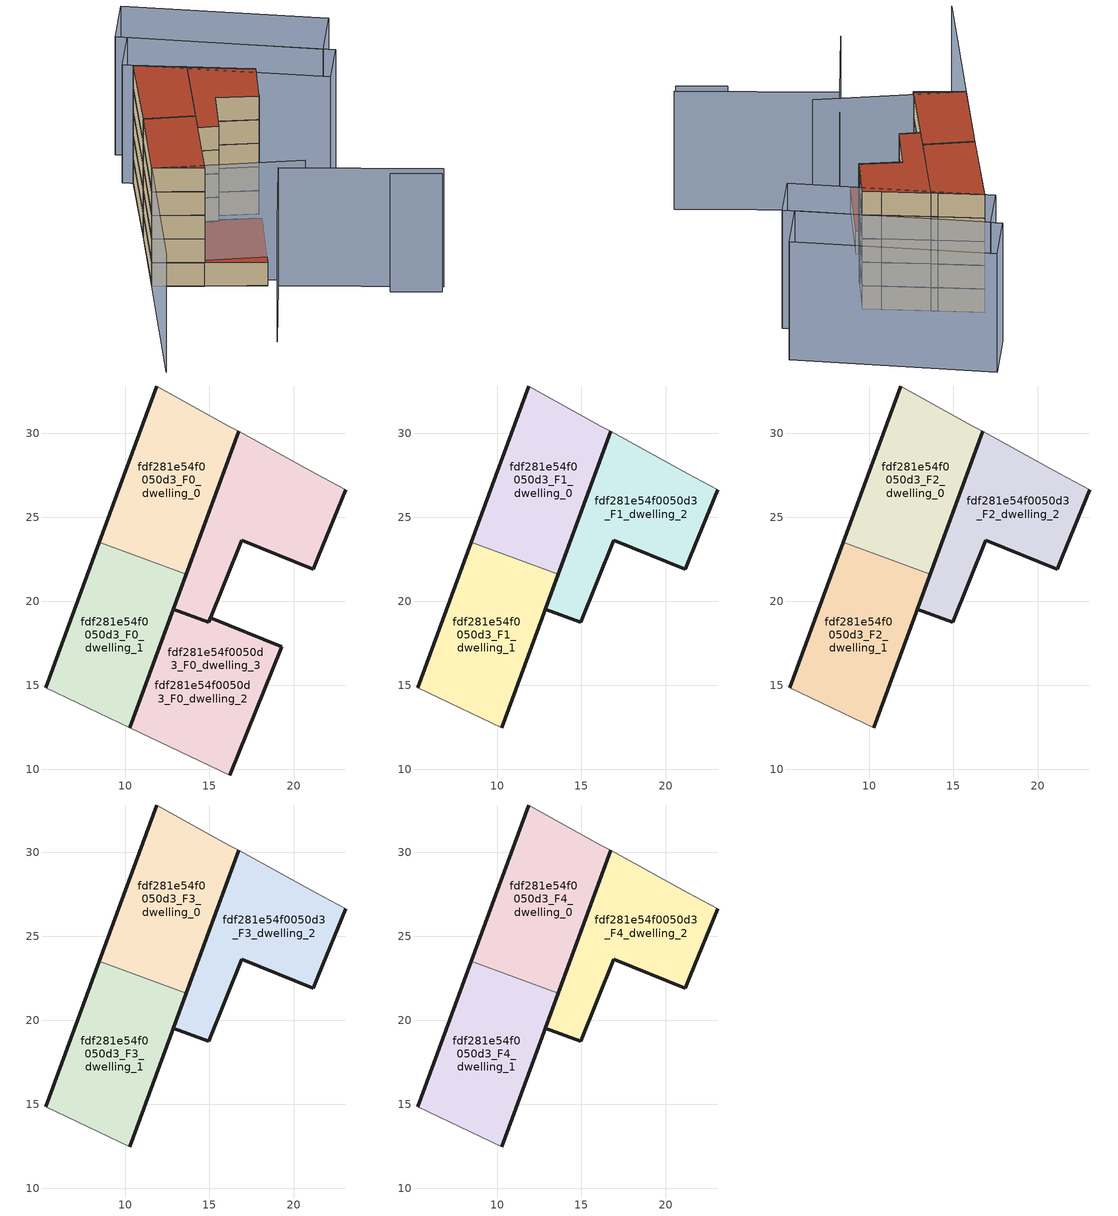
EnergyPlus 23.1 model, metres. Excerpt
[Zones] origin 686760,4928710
fdf281e54f0050d3_F0_dwelling_0
 floor ground (EU_floor_Construction): 13.62,21.62 16.74,30.11 16.15,30.43 11.87,32.81 8.45,23.52 z0
 wall outside (EU_wall_Construction): 16.74,30.11 13.62,21.62 / 8.45,23.52 11.87,32.81 z0:3
 wall adiabatic (EU_wall_Construction): 11.87,32.81 16.15,30.43 16.74,30.11 z0:3
 wall to fdf281e54f0050d3_F0_dwelling_1 (EU_wall_Construction): 13.62,21.62 8.45,23.52 z0:3
fdf281e54f0050d3_F0_dwelling_1
 floor ground (EU_floor_Construction): 10.27,12.5 13.62,21.62 8.45,23.52 5.27,14.87 z0
 wall outside (EU_wall_Construction): 13.62,21.62 10.27,12.5 / 5.27,14.87 8.45,23.52 z0:3
 wall adiabatic (EU_wall_Construction): 10.27,12.5 5.27,14.87 z0:3
fdf281e54f0050d3_F0_dwelling_2
 floor ground (EU_floor_Construction): 21.18,21.92 21.47,22.65 23.1,26.65 21.33,27.59 16.74,30.11 12.85,19.54 14.95,18.77 16.91,23.64 z0; 16.21,9.67 19.29,17.31 15.05,19.01 14.95,18.77 12.85,19.54 10.27,12.5 z0
 wall outside (EU_wall_Construction): 23.1,26.65 21.47,22.65 21.18,21.92 16.91,23.64 14.95,18.77 12.85,19.54 16.74,30.11 z0:3
 wall adiabatic (EU_wall_Construction): 16.74,30.11 21.33,27.59 23.1,26.65 z0:3
 roof outside (EU_floor_Construction): 19.29,17.31 16.21,9.67 10.27,12.5 12.85,19.54 14.95,18.77 15.05,19.01 z3
fdf281e54f0050d3_F0_dwelling_3
 floor ground (EU_floor_Construction): 21.18,21.92 21.47,22.65 23.1,26.65 21.33,27.59 16.74,30.11 12.85,19.54 14.95,18.77 16.91,23.64 z0; 16.21,9.67 19.29,17.31 15.05,19.01 14.95,18.77 12.85,19.54 10.27,12.5 z0
 wall outside (EU_wall_Construction): 10.27,12.5 12.85,19.54 14.95,18.77 15.05,19.01 19.29,17.31 16.21,9.67 z0:3
 wall adiabatic (EU_wall_Construction): 16.21,9.67 10.27,12.5 z0:3
 roof outside (EU_roof_Construction): 21.33,27.59 23.1,26.65 21.47,22.65 21.18,21.92 16.91,23.64 14.95,18.77 12.85,19.54 16.74,30.11 z3; 19.29,17.31 16.21,9.67 10.27,12.5 12.85,19.54 14.95,18.77 15.05,19.01 z3
fdf281e54f0050d3_F1_dwelling_0
 floor to fdf281e54f0050d3_F0_dwelling_0 (EU_floor_Construction): 13.62,21.62 16.74,30.11 16.15,30.43 11.87,32.81 8.45,23.52 z3
 wall outside (EU_wall_Construction): 16.74,30.11 13.62,21.62 / 8.45,23.52 11.87,32.81 z3:6
 wall adiabatic (EU_wall_Construction): 11.87,32.81 16.15,30.43 16.74,30.11 z3:6
 wall to fdf281e54f0050d3_F1_dwelling_1 (EU_wall_Construction): 13.62,21.62 8.45,23.52 z3:6
fdf281e54f0050d3_F1_dwelling_1
 floor to fdf281e54f0050d3_F0_dwelling_1 (EU_floor_Construction): 10.27,12.5 13.62,21.62 8.45,23.52 5.27,14.87 z3
 wall outside (EU_wall_Construction): 13.62,21.62 10.27,12.5 / 5.27,14.87 8.45,23.52 z3:6
 wall adiabatic (EU_wall_Construction): 10.27,12.5 5.27,14.87 z3:6
fdf281e54f0050d3_F1_dwelling_2
 floor to fdf281e54f0050d3_F0_dwelling_2 (EU_floor_Construction): 21.18,21.92 21.47,22.65 23.1,26.65 21.33,27.59 16.74,30.11 12.85,19.54 14.95,18.77 16.91,23.64 z3
 wall outside (EU_wall_Construction): 23.1,26.65 21.47,22.65 21.18,21.92 16.91,23.64 14.95,18.77 12.85,19.54 16.74,30.11 z3:6
 wall adiabatic (EU_wall_Construction): 16.74,30.11 21.33,27.59 23.1,26.65 z3:6
fdf281e54f0050d3_F2_dwelling_0
 floor to fdf281e54f0050d3_F1_dwelling_0 (EU_floor_Construction): 13.62,21.62 16.74,30.11 16.15,30.43 11.87,32.81 8.45,23.52 z6
 wall outside (EU_wall_Construction): 16.74,30.11 13.62,21.62 / 8.45,23.52 11.87,32.81 z6:9
 wall adiabatic (EU_wall_Construction): 11.87,32.81 16.15,30.43 16.74,30.11 z6:9
 wall to fdf281e54f0050d3_F2_dwelling_1 (EU_wall_Construction): 13.62,21.62 8.45,23.52 z6:9
fdf281e54f0050d3_F2_dwelling_1
 floor to fdf281e54f0050d3_F1_dwelling_1 (EU_floor_Construction): 10.27,12.5 13.62,21.62 8.45,23.52 5.27,14.87 z6
 wall outside (EU_wall_Construction): 13.62,21.62 10.27,12.5 / 5.27,14.87 8.45,23.52 z6:9
 wall adiabatic (EU_wall_Construction): 10.27,12.5 5.27,14.87 z6:9
fdf281e54f0050d3_F2_dwelling_2
 floor to fdf281e54f0050d3_F1_dwelling_2 (EU_floor_Construction): 21.18,21.92 21.47,22.65 23.1,26.65 21.33,27.59 16.74,30.11 12.85,19.54 14.95,18.77 16.91,23.64 z6
 wall outside (EU_wall_Construction): 23.1,26.65 21.47,22.65 21.18,21.92 16.91,23.64 14.95,18.77 12.85,19.54 16.74,30.11 z6:9
 wall adiabatic (EU_wall_Construction): 16.74,30.11 21.33,27.59 23.1,26.65 z6:9
fdf281e54f0050d3_F3_dwelling_0
 floor to fdf281e54f0050d3_F2_dwelling_0 (EU_floor_Construction): 13.62,21.62 16.74,30.11 16.15,30.43 11.87,32.81 8.45,23.52 z9
 wall outside (EU_wall_Construction): 16.74,30.11 13.62,21.62 / 8.45,23.52 11.87,32.81 z9:12
 wall adiabatic (EU_wall_Construction): 11.87,32.81 16.15,30.43 16.74,30.11 z9:12
 wall to fdf281e54f0050d3_F3_dwelling_1 (EU_wall_Construction): 13.62,21.62 8.45,23.52 z9:12
fdf281e54f0050d3_F3_dwelling_1
 floor to fdf281e54f0050d3_F2_dwelling_1 (EU_floor_Construction): 10.27,12.5 13.62,21.62 8.45,23.52 5.27,14.87 z9
 wall outside (EU_wall_Construction): 13.62,21.62 10.27,12.5 / 5.27,14.87 8.45,23.52 z9:12
 wall adiabatic (EU_wall_Construction): 10.27,12.5 5.27,14.87 z9:12
fdf281e54f0050d3_F3_dwelling_2
 floor to fdf281e54f0050d3_F2_dwelling_2 (EU_floor_Construction): 21.18,21.92 21.47,22.65 23.1,26.65 21.33,27.59 16.74,30.11 12.85,19.54 14.95,18.77 16.91,23.64 z9
 wall outside (EU_wall_Construction): 23.1,26.65 21.47,22.65 21.18,21.92 16.91,23.64 14.95,18.77 12.85,19.54 16.74,30.11 z9:12
 wall adiabatic (EU_wall_Construction): 16.74,30.11 21.33,27.59 23.1,26.65 z9:12
fdf281e54f0050d3_F4_dwelling_0
 floor to fdf281e54f0050d3_F3_dwelling_0 (EU_floor_Construction): 13.62,21.62 16.74,30.11 16.15,30.43 11.87,32.81 8.45,23.52 z12
 wall outside (EU_wall_Construction): 16.74,30.11 13.62,21.62 / 8.45,23.52 11.87,32.81 z12:15
 wall adiabatic (EU_wall_Construction): 11.87,32.81 16.15,30.43 16.74,30.11 z12:15
 wall to fdf281e54f0050d3_F4_dwelling_1 (EU_wall_Construction): 13.62,21.62 8.45,23.52 z12:15
 roof outside (EU_roof_Construction): 16.15,30.43 16.74,30.11 13.62,21.62 8.45,23.52 11.87,32.81 z15
fdf281e54f0050d3_F4_dwelling_1
 floor to fdf281e54f0050d3_F3_dwelling_1 (EU_floor_Construction): 10.27,12.5 13.62,21.62 8.45,23.52 5.27,14.87 z12
 wall outside (EU_wall_Construction): 13.62,21.62 10.27,12.5 / 5.27,14.87 8.45,23.52 z12:15
 wall adiabatic (EU_wall_Construction): 10.27,12.5 5.27,14.87 z12:15
 roof outside (EU_roof_Construction): 13.62,21.62 10.27,12.5 5.27,14.87 8.45,23.52 z15
fdf281e54f0050d3_F4_dwelling_2
 floor to fdf281e54f0050d3_F3_dwelling_2 (EU_floor_Construction): 21.18,21.92 21.47,22.65 23.1,26.65 21.33,27.59 16.74,30.11 12.85,19.54 14.95,18.77 16.91,23.64 z12
 wall outside (EU_wall_Construction): 23.1,26.65 21.47,22.65 21.18,21.92 16.91,23.64 14.95,18.77 12.85,19.54 16.74,30.11 z12:15
 wall adiabatic (EU_wall_Construction): 16.74,30.11 21.33,27.59 23.1,26.65 z12:15
 roof outside (EU_roof_Construction): 21.33,27.59 23.1,26.65 21.47,22.65 21.18,21.92 16.91,23.64 14.95,18.77 12.85,19.54 16.74,30.11 z15
shading: 27.21,3.02 32.13,0.64 / 12.55,-0.04 17.16,9.17 / 17.16,9.17 32.68,1.4 / -0.3,0.04 5.27,14.87 / 5.27,14.87 20.33,9.22 / 13.55,37.68 32.15,26.09 / 32.15,26.09 29.49,21.83 / 29.49,21.83 10.89,33.42 / 10.89,33.42 13.55,37.68 / 31.03,26.78 12.44,38.36 / 12.44,38.36 15.47,43.21 / 15.47,43.21 34.05,31.64 / 34.05,31.64 31.03,26.78 z0:15
[Building]
EU S2 Campaign: North Axis=0; Terrain=City; Solar Distribution=FullExterior
[Site:Location]
Bologna: Latitude=44.5; Longitude=11.25; Time Zone=1; Elevation=37
[SizingPeriod:WeatherFileDays]
AnnualSizingPeriod: Begin Month=1; Begin Day of Month=1; End Month=12; End Day of Month=31; Day of Week for Start Day=Monday; Use Weather File Daylight Saving Period=No; Use Weather File Rain and Snow Indicators=No
[MATERIAL]
EU_InternalMass_Material: Roughness=MediumRough; Thickness=0.1; Conductivity=1; Density=1800; Specific Heat=900; Thermal Absorptance=0.9; Solar Absorptance=0.7; Visible Absorptance=0.7
[MATERIAL:NOMASS] Roughness=MediumRough; Thermal Absorptance=0.9; Solar Absorptance=0.7; Visible Absorptance=0.7
Name | Thermal Resistance
EU_wall_NoMass | 0.905828
EU_roof_NoMass | 0.37593
EU_floor_NoMass | 0.67114
[CONSTRUCTION]
EU_wall_Construction: EU_wall_NoMass
EU_roof_Construction: EU_roof_NoMass
EU_floor_Construction: EU_floor_NoMass
EU_InternalMass_Construction: EU_InternalMass_Material
[ZONE] Type=1; Multiplier=1; Ceiling Height=autocalculate; Floor Area=autocalculate; Part of Total Floor Area=Yes
Name | Volume
fdf281e54f0050d3_F0_dwelling_0 | 156.436
fdf281e54f0050d3_F1_dwelling_0; fdf281e54f0050d3_F2_dwelling_0; fdf281e54f0050d3_F3_dwelling_0; fdf281e54f0050d3_F4_dwelling_0 | 156.437
fdf281e54f0050d3_F0_dwelling_1; fdf281e54f0050d3_F1_dwelling_1; fdf281e54f0050d3_F2_dwelling_1; fdf281e54f0050d3_F3_dwelling_1; fdf281e54f0050d3_F4_dwelling_1 | 156.432
fdf281e54f0050d3_F0_dwelling_2; fdf281e54f0050d3_F0_dwelling_3 | 312.876
fdf281e54f0050d3_F1_dwelling_2; fdf281e54f0050d3_F2_dwelling_2; fdf281e54f0050d3_F3_dwelling_2; fdf281e54f0050d3_F4_dwelling_2 | 153.698
[INTERNALMASS] Construction=EU_InternalMass_Construction
Name | Zone or ZoneList | Surface Area
fdf281e54f0050d3_F0_dwelling_0_EU_InternalMass | fdf281e54f0050d3_F0_dwelling_0 | 52.1454
fdf281e54f0050d3_F0_dwelling_1_EU_InternalMass | fdf281e54f0050d3_F0_dwelling_1 | 52.1439
fdf281e54f0050d3_F0_dwelling_2_EU_InternalMass | fdf281e54f0050d3_F0_dwelling_2 | 51.247
fdf281e54f0050d3_F0_dwelling_3_EU_InternalMass | fdf281e54f0050d3_F0_dwelling_3 | 53.044
fdf281e54f0050d3_F1_dwelling_0_EU_InternalMass | fdf281e54f0050d3_F1_dwelling_0 | 69.5251
fdf281e54f0050d3_F1_dwelling_1_EU_InternalMass | fdf281e54f0050d3_F1_dwelling_1 | 69.5177
fdf281e54f0050d3_F1_dwelling_2_EU_InternalMass | fdf281e54f0050d3_F1_dwelling_2 | 69.5275
fdf281e54f0050d3_F2_dwelling_0_EU_InternalMass | fdf281e54f0050d3_F2_dwelling_0 | 69.5251
fdf281e54f0050d3_F2_dwelling_1_EU_InternalMass | fdf281e54f0050d3_F2_dwelling_1 | 69.5177
fdf281e54f0050d3_F2_dwelling_2_EU_InternalMass | fdf281e54f0050d3_F2_dwelling_2 | 69.5275
fdf281e54f0050d3_F3_dwelling_0_EU_InternalMass | fdf281e54f0050d3_F3_dwelling_0 | 69.5251
fdf281e54f0050d3_F3_dwelling_1_EU_InternalMass | fdf281e54f0050d3_F3_dwelling_1 | 69.5177
fdf281e54f0050d3_F3_dwelling_2_EU_InternalMass | fdf281e54f0050d3_F3_dwelling_2 | 69.5275
fdf281e54f0050d3_F4_dwelling_0_EU_InternalMass | fdf281e54f0050d3_F4_dwelling_0 | 69.5251
fdf281e54f0050d3_F4_dwelling_1_EU_InternalMass | fdf281e54f0050d3_F4_dwelling_1 | 69.5177
fdf281e54f0050d3_F4_dwelling_2_EU_InternalMass | fdf281e54f0050d3_F4_dwelling_2 | 69.5275
[OTHEREQUIPMENT] Fuel Type=Electricity; Design Level Calculation Method=Watts/Area; Power per Zone Floor Area=1; Fraction Latent=0; Fraction Radiant=0; Fraction Lost=0; Carbon Dioxide Generation Rate=0; EndUse Subcategory=EU_Step8_InternalGains
Name | Zone or ZoneList or Space or SpaceList | Schedule
EU_Step8_InternalGain_fdf281e54f0050d3_F0_dwelling_0_f000 | fdf281e54f0050d3_F0_dwelling_0 | EU_Step8_GainSchedule_fdf281e54f0050d3_F0_dwelling_0_f000
EU_Step8_InternalGain_fdf281e54f0050d3_F0_dwelling_1_f000 | fdf281e54f0050d3_F0_dwelling_1 | EU_Step8_GainSchedule_fdf281e54f0050d3_F0_dwelling_1_f000
EU_Step8_InternalGain_fdf281e54f0050d3_F0_dwelling_2_f000 | fdf281e54f0050d3_F0_dwelling_2 | EU_Step8_GainSchedule_fdf281e54f0050d3_F0_dwelling_2_f000
EU_Step8_InternalGain_fdf281e54f0050d3_F0_dwelling_3_f000 | fdf281e54f0050d3_F0_dwelling_3 | EU_Step8_GainSchedule_fdf281e54f0050d3_F0_dwelling_3_f000
EU_Step8_InternalGain_fdf281e54f0050d3_F1_dwelling_0_f000 | fdf281e54f0050d3_F1_dwelling_0 | EU_Step8_GainSchedule_fdf281e54f0050d3_F1_dwelling_0_f000
EU_Step8_InternalGain_fdf281e54f0050d3_F1_dwelling_1_f000 | fdf281e54f0050d3_F1_dwelling_1 | EU_Step8_GainSchedule_fdf281e54f0050d3_F1_dwelling_1_f000
EU_Step8_InternalGain_fdf281e54f0050d3_F1_dwelling_2_f000 | fdf281e54f0050d3_F1_dwelling_2 | EU_Step8_GainSchedule_fdf281e54f0050d3_F1_dwelling_2_f000
EU_Step8_InternalGain_fdf281e54f0050d3_F2_dwelling_0_f000 | fdf281e54f0050d3_F2_dwelling_0 | EU_Step8_GainSchedule_fdf281e54f0050d3_F2_dwelling_0_f000
EU_Step8_InternalGain_fdf281e54f0050d3_F2_dwelling_1_f000 | fdf281e54f0050d3_F2_dwelling_1 | EU_Step8_GainSchedule_fdf281e54f0050d3_F2_dwelling_1_f000
EU_Step8_InternalGain_fdf281e54f0050d3_F2_dwelling_2_f000 | fdf281e54f0050d3_F2_dwelling_2 | EU_Step8_GainSchedule_fdf281e54f0050d3_F2_dwelling_2_f000
EU_Step8_InternalGain_fdf281e54f0050d3_F3_dwelling_0_f000 | fdf281e54f0050d3_F3_dwelling_0 | EU_Step8_GainSchedule_fdf281e54f0050d3_F3_dwelling_0_f000
EU_Step8_InternalGain_fdf281e54f0050d3_F3_dwelling_1_f000 | fdf281e54f0050d3_F3_dwelling_1 | EU_Step8_GainSchedule_fdf281e54f0050d3_F3_dwelling_1_f000
EU_Step8_InternalGain_fdf281e54f0050d3_F3_dwelling_2_f000 | fdf281e54f0050d3_F3_dwelling_2 | EU_Step8_GainSchedule_fdf281e54f0050d3_F3_dwelling_2_f000
EU_Step8_InternalGain_fdf281e54f0050d3_F4_dwelling_0_f000 | fdf281e54f0050d3_F4_dwelling_0 | EU_Step8_GainSchedule_fdf281e54f0050d3_F4_dwelling_0_f000
EU_Step8_InternalGain_fdf281e54f0050d3_F4_dwelling_1_f000 | fdf281e54f0050d3_F4_dwelling_1 | EU_Step8_GainSchedule_fdf281e54f0050d3_F4_dwelling_1_f000
EU_Step8_InternalGain_fdf281e54f0050d3_F4_dwelling_2_f000 | fdf281e54f0050d3_F4_dwelling_2 | EU_Step8_GainSchedule_fdf281e54f0050d3_F4_dwelling_2_f000
[ZONEVENTILATION:DESIGNFLOWRATE] Schedule=EU_AlwaysOn; Design Flow Rate Calculation Method=AirChanges/Hour; Air Changes per Hour=0.73129; Ventilation Type=Natural; Fan Pressure Rise=0; Fan Total Efficiency=1; Constant Term Coefficient=1; Temperature Term Coefficient=0; Velocity Term Coefficient=0; Velocity Squared Term Coefficient=0; Minimum Indoor Temperature=-100; Maximum Indoor Temperature=100; Delta Temperature=-100; Minimum Outdoor Temperature=-100; Maximum Outdoor Temperature=100; Maximum Wind Speed=40
Name | Zone or ZoneList or Space or SpaceList
EU_ConstantAir_fdf281e54f0050d3_F0_dwelling_0 | fdf281e54f0050d3_F0_dwelling_0
EU_ConstantAir_fdf281e54f0050d3_F0_dwelling_1 | fdf281e54f0050d3_F0_dwelling_1
EU_ConstantAir_fdf281e54f0050d3_F0_dwelling_2 | fdf281e54f0050d3_F0_dwelling_2
EU_ConstantAir_fdf281e54f0050d3_F0_dwelling_3 | fdf281e54f0050d3_F0_dwelling_3
EU_ConstantAir_fdf281e54f0050d3_F1_dwelling_0 | fdf281e54f0050d3_F1_dwelling_0
EU_ConstantAir_fdf281e54f0050d3_F1_dwelling_1 | fdf281e54f0050d3_F1_dwelling_1
EU_ConstantAir_fdf281e54f0050d3_F1_dwelling_2 | fdf281e54f0050d3_F1_dwelling_2
EU_ConstantAir_fdf281e54f0050d3_F2_dwelling_0 | fdf281e54f0050d3_F2_dwelling_0
EU_ConstantAir_fdf281e54f0050d3_F2_dwelling_1 | fdf281e54f0050d3_F2_dwelling_1
EU_ConstantAir_fdf281e54f0050d3_F2_dwelling_2 | fdf281e54f0050d3_F2_dwelling_2
EU_ConstantAir_fdf281e54f0050d3_F3_dwelling_0 | fdf281e54f0050d3_F3_dwelling_0
EU_ConstantAir_fdf281e54f0050d3_F3_dwelling_1 | fdf281e54f0050d3_F3_dwelling_1
EU_ConstantAir_fdf281e54f0050d3_F3_dwelling_2 | fdf281e54f0050d3_F3_dwelling_2
EU_ConstantAir_fdf281e54f0050d3_F4_dwelling_0 | fdf281e54f0050d3_F4_dwelling_0
EU_ConstantAir_fdf281e54f0050d3_F4_dwelling_1 | fdf281e54f0050d3_F4_dwelling_1
EU_ConstantAir_fdf281e54f0050d3_F4_dwelling_2 | fdf281e54f0050d3_F4_dwelling_2
[HVACTEMPLATE:THERMOSTAT] Constant Heating Setpoint=20; Constant Cooling Setpoint=50
EU_HeatOnly_fdf281e54f0050d3_F0_dwelling_0; EU_HeatOnly_fdf281e54f0050d3_F0_dwelling_1; EU_HeatOnly_fdf281e54f0050d3_F0_dwelling_2; EU_HeatOnly_fdf281e54f0050d3_F0_dwelling_3; EU_HeatOnly_fdf281e54f0050d3_F1_dwelling_0; EU_HeatOnly_fdf281e54f0050d3_F1_dwelling_1; EU_HeatOnly_fdf281e54f0050d3_F1_dwelling_2; EU_HeatOnly_fdf281e54f0050d3_F2_dwelling_0; EU_HeatOnly_fdf281e54f0050d3_F2_dwelling_1; EU_HeatOnly_fdf281e54f0050d3_F2_dwelling_2; EU_HeatOnly_fdf281e54f0050d3_F3_dwelling_0; EU_HeatOnly_fdf281e54f0050d3_F3_dwelling_1; EU_HeatOnly_fdf281e54f0050d3_F3_dwelling_2; EU_HeatOnly_fdf281e54f0050d3_F4_dwelling_0; EU_HeatOnly_fdf281e54f0050d3_F4_dwelling_1; EU_HeatOnly_fdf281e54f0050d3_F4_dwelling_2
[HVACTEMPLATE:ZONE:IDEALLOADSAIRSYSTEM] System Availability Schedule=EU_AlwaysOn; Maximum Heating Supply Air Temperature=50; Minimum Cooling Supply Air Temperature=13; Maximum Heating Supply Air Humidity Ratio=0.0156; Minimum Cooling Supply Air Humidity Ratio=0.0077; Heating Limit=NoLimit; Cooling Limit=NoLimit; Heating Availability Schedule=EU_AlwaysOn; Cooling Availability Schedule=EU_CoolingOff; Dehumidification Control Type=ConstantSensibleHeatRatio; Cooling Sensible Heat Ratio=0.7; Dehumidification Setpoint=60; Humidification Control Type=None; Humidification Setpoint=30; Outdoor Air Method=None; Outdoor Air Flow Rate per Person=0.00944; Outdoor Air Flow Rate per Zone Floor Area=0; Outdoor Air Flow Rate per Zone=0; Demand Controlled Ventilation Type=None; Outdoor Air Economizer Type=NoEconomizer; Heat Recovery Type=None; Sensible Heat Recovery Effectiveness=0.7; Latent Heat Recovery Effectiveness=0.65
Name | Template Thermostat
fdf281e54f0050d3_F0_dwelling_0 | EU_HeatOnly_fdf281e54f0050d3_F0_dwelling_0
fdf281e54f0050d3_F0_dwelling_1 | EU_HeatOnly_fdf281e54f0050d3_F0_dwelling_1
fdf281e54f0050d3_F0_dwelling_2 | EU_HeatOnly_fdf281e54f0050d3_F0_dwelling_2
fdf281e54f0050d3_F0_dwelling_3 | EU_HeatOnly_fdf281e54f0050d3_F0_dwelling_3
fdf281e54f0050d3_F1_dwelling_0 | EU_HeatOnly_fdf281e54f0050d3_F1_dwelling_0
fdf281e54f0050d3_F1_dwelling_1 | EU_HeatOnly_fdf281e54f0050d3_F1_dwelling_1
fdf281e54f0050d3_F1_dwelling_2 | EU_HeatOnly_fdf281e54f0050d3_F1_dwelling_2
fdf281e54f0050d3_F2_dwelling_0 | EU_HeatOnly_fdf281e54f0050d3_F2_dwelling_0
fdf281e54f0050d3_F2_dwelling_1 | EU_HeatOnly_fdf281e54f0050d3_F2_dwelling_1
fdf281e54f0050d3_F2_dwelling_2 | EU_HeatOnly_fdf281e54f0050d3_F2_dwelling_2
fdf281e54f0050d3_F3_dwelling_0 | EU_HeatOnly_fdf281e54f0050d3_F3_dwelling_0
fdf281e54f0050d3_F3_dwelling_1 | EU_HeatOnly_fdf281e54f0050d3_F3_dwelling_1
fdf281e54f0050d3_F3_dwelling_2 | EU_HeatOnly_fdf281e54f0050d3_F3_dwelling_2
fdf281e54f0050d3_F4_dwelling_0 | EU_HeatOnly_fdf281e54f0050d3_F4_dwelling_0
fdf281e54f0050d3_F4_dwelling_1 | EU_HeatOnly_fdf281e54f0050d3_F4_dwelling_1
fdf281e54f0050d3_F4_dwelling_2 | EU_HeatOnly_fdf281e54f0050d3_F4_dwelling_2
[SIZING:ZONE] Zone Cooling Design Supply Air Temperature Input Method=SupplyAirTemperature; Zone Cooling Design Supply Air Temperature=13; Zone Heating Design Supply Air Temperature Input Method=SupplyAirTemperature; Zone Heating Design Supply Air Temperature=50; Zone Cooling Design Supply Air Humidity Ratio=0.008; Zone Heating Design Supply Air Humidity Ratio=0.008; Cooling Design Air Flow Method=DesignDay; Cooling Design Air Flow Rate=0; Cooling Minimum Air Flow per Zone Floor Area=0.000762; Cooling Minimum Air Flow=0; Cooling Minimum Air Flow Fraction=0.2; Heating Design Air Flow Method=DesignDay; Heating Design Air Flow Rate=0; Heating Maximum Air Flow per Zone Floor Area=0.002032; Heating Maximum Air Flow=0.141576; Heating Maximum Air Flow Fraction=0.3; Account for Dedicated Outdoor Air System=No; Dedicated Outdoor Air System Control Strategy=NeutralSupplyAir; Dedicated Outdoor Air Low Setpoint Temperature for Design=autosize; Dedicated Outdoor Air High Setpoint Temperature for Design=autosize; Zone Load Sizing Method=Sensible Load Only No Latent Load; Zone Latent Cooling Design Supply Air Humidity Ratio Input Method=HumidityRatioDifference; Zone Cooling Design Supply Air Humidity Ratio Difference=0.005; Zone Latent Heating Design Supply Air Humidity Ratio Input Method=HumidityRatioDifference; Zone Humidification Design Supply Air Humidity Ratio Difference=0.005
fdf281e54f0050d3_F0_dwelling_0; fdf281e54f0050d3_F0_dwelling_1; fdf281e54f0050d3_F0_dwelling_2; fdf281e54f0050d3_F0_dwelling_3; fdf281e54f0050d3_F1_dwelling_0; fdf281e54f0050d3_F1_dwelling_1; fdf281e54f0050d3_F1_dwelling_2; fdf281e54f0050d3_F2_dwelling_0; fdf281e54f0050d3_F2_dwelling_1; fdf281e54f0050d3_F2_dwelling_2; fdf281e54f0050d3_F3_dwelling_0; fdf281e54f0050d3_F3_dwelling_1; fdf281e54f0050d3_F3_dwelling_2; fdf281e54f0050d3_F4_dwelling_0; fdf281e54f0050d3_F4_dwelling_1; fdf281e54f0050d3_F4_dwelling_2
[SCHEDULE:CONSTANT]
Name | Hourly Value
EU_AlwaysOn | 1
EU_CoolingOff | 0
[SCHEDULE:FILE] Column Number=1; Rows to Skip at Top=0; Number of Hours of Data=8760; Column Separator=Comma; Interpolate to Timestep=No; Minutes per Item=60; Adjust Schedule for Daylight Savings=Yes
Name | File
EU_Step8_GainSchedule_fdf281e54f0050d3_F0_dwelling_0_f000 | ../../schedules/fdf281e54f0050d3/fdf281e54f0050d3_F0_dwelling_0_f000_gain.csv
EU_Step8_GainSchedule_fdf281e54f0050d3_F0_dwelling_1_f000 | ../../schedules/fdf281e54f0050d3/fdf281e54f0050d3_F0_dwelling_1_f000_gain.csv
EU_Step8_GainSchedule_fdf281e54f0050d3_F0_dwelling_2_f000 | ../../schedules/fdf281e54f0050d3/fdf281e54f0050d3_F0_dwelling_2_f000_gain.csv
EU_Step8_GainSchedule_fdf281e54f0050d3_F0_dwelling_3_f000 | ../../schedules/fdf281e54f0050d3/fdf281e54f0050d3_F0_dwelling_3_f000_gain.csv
EU_Step8_GainSchedule_fdf281e54f0050d3_F1_dwelling_0_f000 | ../../schedules/fdf281e54f0050d3/fdf281e54f0050d3_F1_dwelling_0_f000_gain.csv
EU_Step8_GainSchedule_fdf281e54f0050d3_F1_dwelling_1_f000 | ../../schedules/fdf281e54f0050d3/fdf281e54f0050d3_F1_dwelling_1_f000_gain.csv
EU_Step8_GainSchedule_fdf281e54f0050d3_F1_dwelling_2_f000 | ../../schedules/fdf281e54f0050d3/fdf281e54f0050d3_F1_dwelling_2_f000_gain.csv
EU_Step8_GainSchedule_fdf281e54f0050d3_F2_dwelling_0_f000 | ../../schedules/fdf281e54f0050d3/fdf281e54f0050d3_F2_dwelling_0_f000_gain.csv
EU_Step8_GainSchedule_fdf281e54f0050d3_F2_dwelling_1_f000 | ../../schedules/fdf281e54f0050d3/fdf281e54f0050d3_F2_dwelling_1_f000_gain.csv
EU_Step8_GainSchedule_fdf281e54f0050d3_F2_dwelling_2_f000 | ../../schedules/fdf281e54f0050d3/fdf281e54f0050d3_F2_dwelling_2_f000_gain.csv
EU_Step8_GainSchedule_fdf281e54f0050d3_F3_dwelling_0_f000 | ../../schedules/fdf281e54f0050d3/fdf281e54f0050d3_F3_dwelling_0_f000_gain.csv
EU_Step8_GainSchedule_fdf281e54f0050d3_F3_dwelling_1_f000 | ../../schedules/fdf281e54f0050d3/fdf281e54f0050d3_F3_dwelling_1_f000_gain.csv
EU_Step8_GainSchedule_fdf281e54f0050d3_F3_dwelling_2_f000 | ../../schedules/fdf281e54f0050d3/fdf281e54f0050d3_F3_dwelling_2_f000_gain.csv
EU_Step8_GainSchedule_fdf281e54f0050d3_F4_dwelling_0_f000 | ../../schedules/fdf281e54f0050d3/fdf281e54f0050d3_F4_dwelling_0_f000_gain.csv
EU_Step8_GainSchedule_fdf281e54f0050d3_F4_dwelling_1_f000 | ../../schedules/fdf281e54f0050d3/fdf281e54f0050d3_F4_dwelling_1_f000_gain.csv
EU_Step8_GainSchedule_fdf281e54f0050d3_F4_dwelling_2_f000 | ../../schedules/fdf281e54f0050d3/fdf281e54f0050d3_F4_dwelling_2_f000_gain.csv
